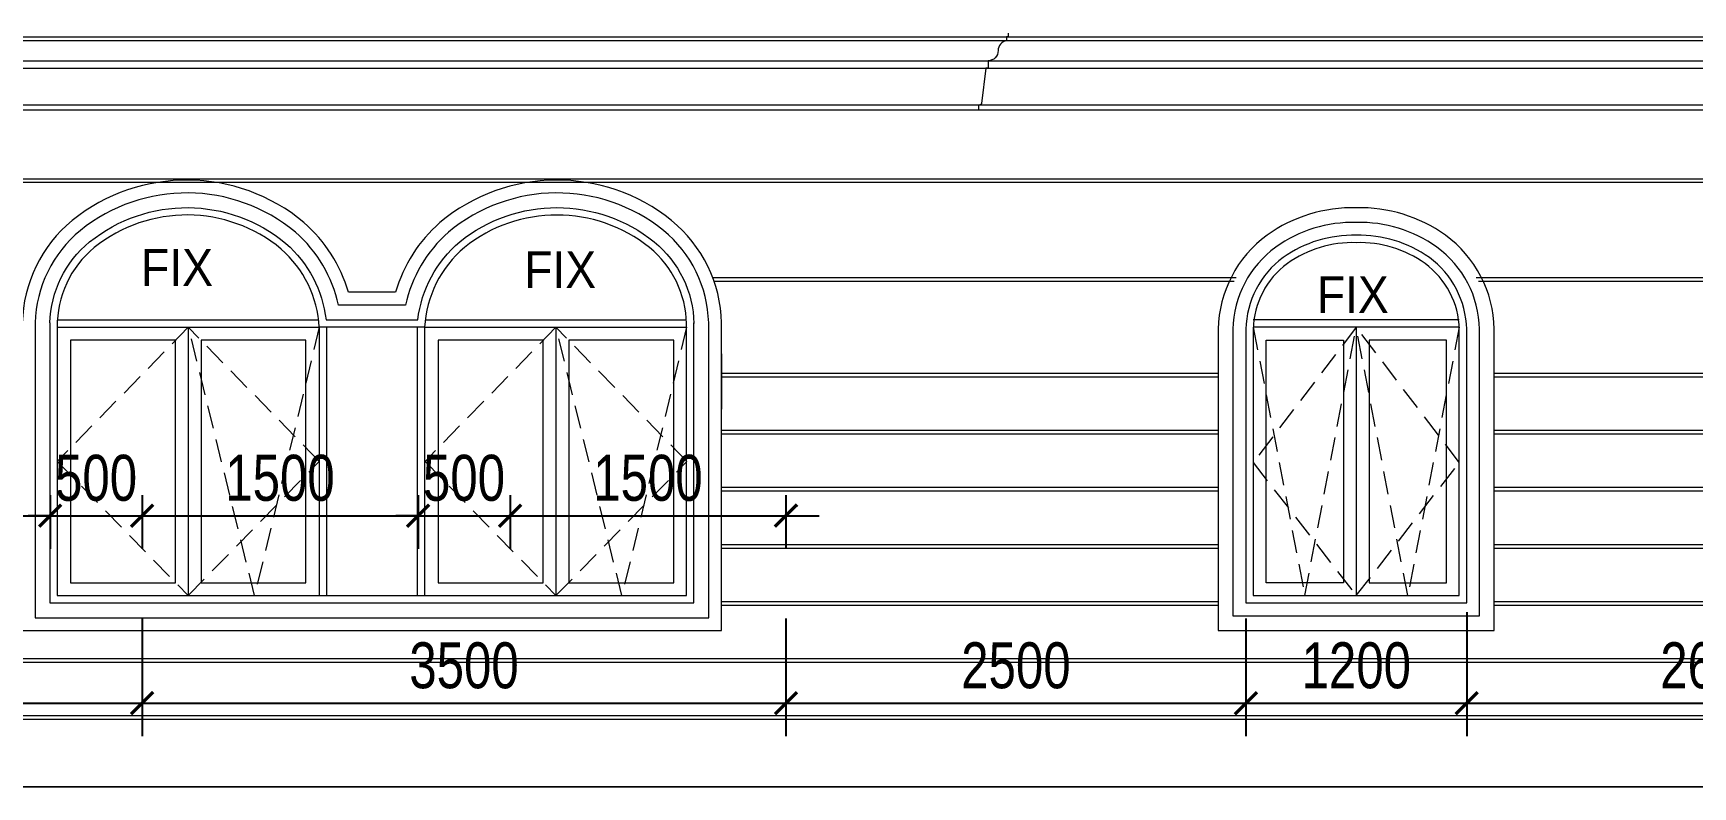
# Model space of a CAD drawing. Header units: millimetres. Extents: x -78046 to 260989, y -99288 to 158505.
# Drawn here: x 242072 to 251093, y -67081 to -62982 of the extents above; entities that cross this region are included whole.
import ezdxf

# ---------------------------------------------------------------- set-up
doc = ezdxf.new("R2010")
doc.units = ezdxf.units.MM
doc.header["$LTSCALE"] = 100
doc.header["$PDMODE"] = 98
doc.linetypes.add('HIDDEN', pattern=[0.375, 0.25, -0.125])
doc.layers.get('Defpoints').update_dxf_attribs({"lineweight": 13})
for name, color, linetype, lineweight in [('-DOOR', 137, 'Continuous', 9), ('-HATCH', 8, 'Continuous', 5), ('-HIDE', 3, 'HIDDEN', 13), ('-LINE1', 7, 'Continuous', 18), ('-LINE2', 252, 'Continuous', 9), ('-TEXT', 7, 'Continuous', 15)]:
    doc.layers.add(name, color=color, linetype=linetype, lineweight=lineweight)
doc.styles.add('AVANH', font='VHAVAN_2.TTF', dxfattribs={"width": 0.8})
doc.styles.add('X-5M-DH-TUM1$0$AVANTH', font='arial.ttf', dxfattribs={"width": 0.9})
doc.dimstyles.new('C_100A3', dxfattribs={"dimscale": 100, "dimtxt": 2.5, "dimasz": 1.2, "dimexe": 1.8, "dimexo": 0, "dimgap": 0.75, "dimtad": 1, "dimdec": 0, "dimzin": 0, "dimdsep": 46, "dimtxsty": 'AVANH', "dimblk": 'ARCHTICK', "dimcen": 0, "dimdle": 1.8, "dimclrd": 256, "dimclre": 256, "dimclrt": 7, "dimadec": 0, "dimazin": 0, "dimtfac": 0.0001, "dimtdec": 0, "dimtix": 1, "dimtmove": 2, "dimatfit": 3, "dimldrblk": 'ARCHTICK', "dimfxl": 1.8, "dimtolj": 1, "dimtzin": 0, "dimarcsym": 0})

# ---------------------------------------------------------------- blocks, each defined once
blk = doc.blocks.new('_ARCHTICK')
at = {"const_width": 0.15}
blk.add_lwpolyline([(-0.5, -0.5), (0.5, 0.5)], dxfattribs=at)
blk = doc.blocks.new('*D268')
at = {"layer": 'Defpoints', "lineweight": -2, "transparency": 16777216}
for p, q in [((239483.3, -66165.4), (239483.3, -66806.3)), ((242663.7, -66165.4), (242663.7, -66806.3)), ((239303.3, -66626.3), (242843.7, -66626.3))]:
    blk.add_line(p, q, dxfattribs=at)
at = {"layer": 'Defpoints', "color": 0, "transparency": 16777216}
for p in [(239483.3, -66165.4), (242663.7, -66165.4), (242663.7, -66626.3)]:
    blk.add_point(p, dxfattribs=at)
at = {"layer": 'Defpoints', "lineweight": -2, "transparency": 16777216, "xscale": 120, "yscale": 120, "zscale": 120, "rotation": 180}
blk.add_blockref('_ARCHTICK', (239483.3, -66626.3), dxfattribs=at)
at = {"layer": 'Defpoints', "lineweight": -2, "transparency": 16777216, "xscale": 120, "yscale": 120, "zscale": 120}
blk.add_blockref('_ARCHTICK', (242663.7, -66626.3), dxfattribs=at)
at = {"layer": 'Defpoints', "color": 7, "transparency": 16777216, "insert": (241073.5, -66422), "char_height": 250, "attachment_point": 5, "style": 'AVANH'}
blk.add_mtext('\\A1;3180', dxfattribs=at)
blk = doc.blocks.new('*D269')
at = {"layer": 'Defpoints', "lineweight": -2, "transparency": 16777216}
for p, q in [((242663.7, -66165.4), (242663.7, -66806.3)), ((246163.5, -66165.4), (246163.5, -66806.3)), ((242483.7, -66626.3), (246343.5, -66626.3))]:
    blk.add_line(p, q, dxfattribs=at)
at = {"layer": 'Defpoints', "color": 0, "transparency": 16777216}
for p in [(242663.7, -66165.4), (246163.5, -66165.4), (246163.5, -66626.3)]:
    blk.add_point(p, dxfattribs=at)
at = {"layer": 'Defpoints', "lineweight": -2, "transparency": 16777216, "xscale": 120, "yscale": 120, "zscale": 120, "rotation": 180}
blk.add_blockref('_ARCHTICK', (242663.7, -66626.3), dxfattribs=at)
at = {"layer": 'Defpoints', "lineweight": -2, "transparency": 16777216, "xscale": 120, "yscale": 120, "zscale": 120}
blk.add_blockref('_ARCHTICK', (246163.5, -66626.3), dxfattribs=at)
at = {"layer": 'Defpoints', "color": 7, "transparency": 16777216, "insert": (244413.6, -66422), "char_height": 250, "attachment_point": 5, "style": 'AVANH'}
blk.add_mtext('\\A1;3500', dxfattribs=at)
blk = doc.blocks.new('*D270')
at = {"layer": 'Defpoints', "lineweight": -2, "transparency": 16777216}
for p, q in [((246163.5, -66165.4), (246163.5, -66806.3)), ((248663.5, -66165.4), (248663.5, -66806.3)), ((245983.5, -66626.3), (248843.5, -66626.3))]:
    blk.add_line(p, q, dxfattribs=at)
at = {"layer": 'Defpoints', "color": 0, "transparency": 16777216}
for p in [(246163.5, -66165.4), (248663.5, -66165.4), (248663.5, -66626.3)]:
    blk.add_point(p, dxfattribs=at)
at = {"layer": 'Defpoints', "lineweight": -2, "transparency": 16777216, "xscale": 120, "yscale": 120, "zscale": 120, "rotation": 180}
blk.add_blockref('_ARCHTICK', (246163.5, -66626.3), dxfattribs=at)
at = {"layer": 'Defpoints', "lineweight": -2, "transparency": 16777216, "xscale": 120, "yscale": 120, "zscale": 120}
blk.add_blockref('_ARCHTICK', (248663.5, -66626.3), dxfattribs=at)
at = {"layer": 'Defpoints', "color": 7, "transparency": 16777216, "insert": (247413.5, -66422), "char_height": 250, "attachment_point": 5, "style": 'AVANH'}
blk.add_mtext('\\A1;2500', dxfattribs=at)
blk = doc.blocks.new('*D271')
at = {"layer": 'Defpoints', "lineweight": -2, "transparency": 16777216}
for p, q in [((248663.5, -66165.4), (248663.5, -66806.3)), ((249863.9, -66131.4), (249863.9, -66806.3)), ((248483.5, -66626.3), (250043.9, -66626.3))]:
    blk.add_line(p, q, dxfattribs=at)
at = {"layer": 'Defpoints', "color": 0, "transparency": 16777216}
for p in [(248663.5, -66165.4), (249863.9, -66131.4), (249863.9, -66626.3)]:
    blk.add_point(p, dxfattribs=at)
at = {"layer": 'Defpoints', "lineweight": -2, "transparency": 16777216, "xscale": 120, "yscale": 120, "zscale": 120, "rotation": 180}
blk.add_blockref('_ARCHTICK', (248663.5, -66626.3), dxfattribs=at)
at = {"layer": 'Defpoints', "lineweight": -2, "transparency": 16777216, "xscale": 120, "yscale": 120, "zscale": 120}
blk.add_blockref('_ARCHTICK', (249863.9, -66626.3), dxfattribs=at)
at = {"layer": 'Defpoints', "color": 7, "transparency": 16777216, "insert": (249263.7, -66422), "char_height": 250, "attachment_point": 5, "style": 'AVANH'}
blk.add_mtext('\\A1;1200', dxfattribs=at)
blk = doc.blocks.new('*D272')
at = {"layer": 'Defpoints', "lineweight": -2, "transparency": 16777216}
for p, q in [((249863.9, -66131.4), (249863.9, -66806.3)), ((252563.3, -66165.4), (252563.3, -66806.3)), ((249683.9, -66626.3), (252743.3, -66626.3))]:
    blk.add_line(p, q, dxfattribs=at)
at = {"layer": 'Defpoints', "color": 0, "transparency": 16777216}
for p in [(249863.9, -66131.4), (252563.3, -66165.4), (252563.3, -66626.3)]:
    blk.add_point(p, dxfattribs=at)
at = {"layer": 'Defpoints', "lineweight": -2, "transparency": 16777216, "xscale": 120, "yscale": 120, "zscale": 120, "rotation": 180}
blk.add_blockref('_ARCHTICK', (249863.9, -66626.3), dxfattribs=at)
at = {"layer": 'Defpoints', "lineweight": -2, "transparency": 16777216, "xscale": 120, "yscale": 120, "zscale": 120}
blk.add_blockref('_ARCHTICK', (252563.3, -66626.3), dxfattribs=at)
at = {"layer": 'Defpoints', "color": 7, "transparency": 16777216, "insert": (251213.6, -66422), "char_height": 250, "attachment_point": 5, "style": 'AVANH'}
blk.add_mtext('\\A1;2699', dxfattribs=at)
blk = doc.blocks.new('*D391')
at = {"layer": 'Defpoints', "lineweight": -2, "transparency": 16777216}
for p, q in [((240663.9, -65495.2), (240663.9, -65786.4)), ((242163.5, -65495.2), (242163.5, -65786.4)), ((240483.9, -65606.4), (242343.5, -65606.4))]:
    blk.add_line(p, q, dxfattribs=at)
at = {"layer": 'Defpoints', "color": 0, "transparency": 16777216}
for p in [(240663.9, -65495.2), (242163.5, -65495.2), (242163.5, -65606.4)]:
    blk.add_point(p, dxfattribs=at)
at = {"layer": 'Defpoints', "lineweight": -2, "transparency": 16777216, "xscale": 120, "yscale": 120, "zscale": 120, "rotation": 180}
blk.add_blockref('_ARCHTICK', (240663.9, -65606.4), dxfattribs=at)
at = {"layer": 'Defpoints', "lineweight": -2, "transparency": 16777216, "xscale": 120, "yscale": 120, "zscale": 120}
blk.add_blockref('_ARCHTICK', (242163.5, -65606.4), dxfattribs=at)
at = {"layer": 'Defpoints', "color": 7, "transparency": 16777216, "insert": (241413.7, -65402.1), "char_height": 250, "attachment_point": 5, "style": 'AVANH'}
blk.add_mtext('\\A1;1500', dxfattribs=at)
blk = doc.blocks.new('*D387')
at = {"layer": 'Defpoints', "lineweight": -2, "transparency": 16777216}
for p, q in [((242163.5, -65495.2), (242163.5, -65786.4)), ((242663.3, -65495.2), (242663.3, -65786.4)), ((242163.5, -65606.4), (242043.5, -65606.4)), ((242163.5, -65606.4), (242663.3, -65606.4)), ((242663.3, -65606.4), (242783.3, -65606.4))]:
    blk.add_line(p, q, dxfattribs=at)
at = {"layer": 'Defpoints', "color": 0, "transparency": 16777216}
for p in [(242163.5, -65495.2), (242663.3, -65495.2), (242663.3, -65606.4)]:
    blk.add_point(p, dxfattribs=at)
at = {"layer": 'Defpoints', "lineweight": -2, "transparency": 16777216, "xscale": 120, "yscale": 120, "zscale": 120}
blk.add_blockref('_ARCHTICK', (242163.5, -65606.4), dxfattribs=at)
at = {"layer": 'Defpoints', "lineweight": -2, "transparency": 16777216, "xscale": 120, "yscale": 120, "zscale": 120, "rotation": 180}
blk.add_blockref('_ARCHTICK', (242663.3, -65606.4), dxfattribs=at)
at = {"layer": 'Defpoints', "color": 7, "transparency": 16777216, "insert": (242413.4, -65402.1), "char_height": 250, "attachment_point": 5, "style": 'AVANH'}
blk.add_mtext('\\A1;500', dxfattribs=at)
blk = doc.blocks.new('*D388')
at = {"layer": 'Defpoints', "lineweight": -2, "transparency": 16777216}
for p, q in [((242663.3, -65495.2), (242663.3, -65786.4)), ((244163.4, -65495.2), (244163.4, -65786.4)), ((242483.3, -65606.4), (244343.4, -65606.4))]:
    blk.add_line(p, q, dxfattribs=at)
at = {"layer": 'Defpoints', "color": 0, "transparency": 16777216}
for p in [(242663.3, -65495.2), (244163.4, -65495.2), (244163.4, -65606.4)]:
    blk.add_point(p, dxfattribs=at)
at = {"layer": 'Defpoints', "lineweight": -2, "transparency": 16777216, "xscale": 120, "yscale": 120, "zscale": 120, "rotation": 180}
blk.add_blockref('_ARCHTICK', (242663.3, -65606.4), dxfattribs=at)
at = {"layer": 'Defpoints', "lineweight": -2, "transparency": 16777216, "xscale": 120, "yscale": 120, "zscale": 120}
blk.add_blockref('_ARCHTICK', (244163.4, -65606.4), dxfattribs=at)
at = {"layer": 'Defpoints', "color": 7, "transparency": 16777216, "insert": (243413.3, -65402.1), "char_height": 250, "attachment_point": 5, "style": 'AVANH'}
blk.add_mtext('\\A1;1500', dxfattribs=at)
blk = doc.blocks.new('*D389')
at = {"layer": 'Defpoints', "lineweight": -2, "transparency": 16777216}
for p, q in [((244163.4, -65495.2), (244163.4, -65786.4)), ((244663.7, -65495.2), (244663.7, -65786.4)), ((244163.4, -65606.4), (244043.4, -65606.4)), ((244163.4, -65606.4), (244663.7, -65606.4)), ((244663.7, -65606.4), (244783.7, -65606.4))]:
    blk.add_line(p, q, dxfattribs=at)
at = {"layer": 'Defpoints', "color": 0, "transparency": 16777216}
for p in [(244163.4, -65495.2), (244663.7, -65495.2), (244663.7, -65606.4)]:
    blk.add_point(p, dxfattribs=at)
at = {"layer": 'Defpoints', "lineweight": -2, "transparency": 16777216, "xscale": 120, "yscale": 120, "zscale": 120}
blk.add_blockref('_ARCHTICK', (244163.4, -65606.4), dxfattribs=at)
at = {"layer": 'Defpoints', "lineweight": -2, "transparency": 16777216, "xscale": 120, "yscale": 120, "zscale": 120, "rotation": 180}
blk.add_blockref('_ARCHTICK', (244663.7, -65606.4), dxfattribs=at)
at = {"layer": 'Defpoints', "color": 7, "transparency": 16777216, "insert": (244413.5, -65402.1), "char_height": 250, "attachment_point": 5, "style": 'AVANH'}
blk.add_mtext('\\A1;500', dxfattribs=at)
blk = doc.blocks.new('*D390')
at = {"layer": 'Defpoints', "lineweight": -2, "transparency": 16777216}
for p, q in [((244663.7, -65495.2), (244663.7, -65786.4)), ((246163.6, -65495.2), (246163.6, -65786.4)), ((244483.7, -65606.4), (246343.6, -65606.4))]:
    blk.add_line(p, q, dxfattribs=at)
at = {"layer": 'Defpoints', "color": 0, "transparency": 16777216}
for p in [(244663.7, -65495.2), (246163.6, -65495.2), (246163.6, -65606.4)]:
    blk.add_point(p, dxfattribs=at)
at = {"layer": 'Defpoints', "lineweight": -2, "transparency": 16777216, "xscale": 120, "yscale": 120, "zscale": 120, "rotation": 180}
blk.add_blockref('_ARCHTICK', (244663.7, -65606.4), dxfattribs=at)
at = {"layer": 'Defpoints', "lineweight": -2, "transparency": 16777216, "xscale": 120, "yscale": 120, "zscale": 120}
blk.add_blockref('_ARCHTICK', (246163.6, -65606.4), dxfattribs=at)
at = {"layer": 'Defpoints', "color": 7, "transparency": 16777216, "insert": (245413.6, -65402.1), "char_height": 250, "attachment_point": 5, "style": 'AVANH'}
blk.add_mtext('\\A1;1500', dxfattribs=at)

msp = doc.modelspace()

# ---------------------------------------------------------------- linework, layer by layer
at = {"layer": '-DOOR', "lineweight": 9}
for p, q in [((242202.6, -64581.3), (243626.6, -64581.3)), ((242203.3, -64541.3), (243622, -64541.3)), ((242914.3, -64581.3), (242914.3, -66041.3)), ((243626.6, -64581.3), (243626.6, -66041.3)), ((243666.6, -64581.3), (243666.6, -66041.3)), ((244159.4, -64581.3), (244159.4, -66041.3)), ((244199.4, -64581.3), (244199.4, -66041.3)), ((244201.5, -64581.3), (245625.4, -64581.3)), ((244202.1, -64541.3), (245620.8, -64541.3)), ((244913.5, -64581.3), (244913.5, -66041.3)), ((249823.9, -64541.3), (248703.7, -64541.3)), ((249823.9, -64581.3), (248703.7, -64581.3)), ((249263.8, -64581.3), (249263.8, -66041.3))]:
    msp.add_line(p, q, dxfattribs=at)
msp.add_lwpolyline([(245623.4, -64561.7, 0.218308), (245422.3, -64148.2, 0.351612), (244415.5, -64147.3, 0.205349), (244199.4, -64581.3), (243626.6, -64581.3, 0.200833), (243419.5, -64155.7, 0.356694), (242403.6, -64148.1, 0.22763), (242202.3, -64581.3)], format="xyb", dxfattribs=at)
msp.add_lwpolyline([(248703.5, -66041.3), (249823.9, -66041.3), (249823.9, -64592.9, 0.232727), (249637.7, -64234.7, 0.163365), (249263.7, -64121.3, 0.163365), (248889.7, -64234.7, 0.232727), (248703.5, -64592.9)], format="xyb", close=True, dxfattribs=at)
for points in [[(242202.6, -64581.3), (242202.6, -66041.3), (245623.5, -66041.3), (245623.5, -64557.4)], [(242844.3, -64651.3), (242274.2, -64651.3), (242274.2, -65971.3), (242844.3, -65971.3), (242844.3, -64651.3)], [(242984.3, -65971.3), (243554.3, -65971.3), (243554.3, -64651.3), (242984.3, -64651.3), (242984.3, -65971.3)], [(244843.5, -64651.3), (244273.4, -64651.3), (244273.4, -65971.3), (244843.5, -65971.3), (244843.5, -64651.3)], [(244983.5, -65971.3), (245553.5, -65971.3), (245553.5, -64651.3), (244983.5, -64651.3), (244983.5, -65971.3)]]:
    msp.add_lwpolyline(points, dxfattribs=at)
for points in [[(249193.8, -65971.3), (248773.7, -65971.3), (248773.7, -64651.3), (249193.8, -64651.3)], [(249333.8, -65971.3), (249753.9, -65971.3), (249753.9, -64651.3), (249333.8, -64651.3)]]:
    msp.add_lwpolyline(points, close=True, dxfattribs=at)
at = {"layer": '-HATCH'}
for p, q in [((235924, -63001.3), (252563.3, -63001.3)), ((235924, -63021.3), (252563.3, -63021.3)), ((236063, -63131.3), (252563.3, -63131.3)), ((236035.2, -63171.1), (252563.3, -63171.1)), ((252563.3, -63401.1), (236050.2, -63401.1)), ((236063, -63372.3), (252563.3, -63372.3)), ((239502.6, -63774.5), (252563.3, -63774.5)), ((252563.3, -63794.5), (239502.6, -63794.5)), ((245765.2, -64310.9), (248611.4, -64310.9)), ((249916, -64310.9), (252563.3, -64310.9)), ((245772.5, -64330.9), (248599.4, -64330.9)), ((249928, -64330.9), (252563.3, -64330.9)), ((245813.4, -64831.4), (248513.5, -64831.4)), ((245813.4, -64851.4), (248513.5, -64851.4)), ((250013.9, -64831.4), (252563.3, -64831.4)), ((250013.9, -64851.4), (252563.3, -64851.4)), ((245813.4, -65141.8), (248513.5, -65141.8)), ((245813.4, -65161.8), (248513.5, -65161.8)), ((250013.9, -65141.8), (252563.3, -65141.8)), ((250013.9, -65161.8), (252563.3, -65161.8)), ((245813.4, -65452.1), (248513.5, -65452.1)), ((245813.4, -65472.1), (248513.5, -65472.1)), ((250013.9, -65452.1), (252563.3, -65452.1)), ((250013.9, -65472.1), (252563.3, -65472.1)), ((245813.4, -65762.4), (248513.5, -65762.4)), ((250013.9, -65762.4), (252563.3, -65762.4)), ((245813.4, -65782.4), (248513.5, -65782.4)), ((250013.9, -65782.4), (252563.3, -65782.4)), ((245813.4, -66072.8), (248513.5, -66072.8)), ((245813.4, -66092.8), (248513.5, -66092.8)), ((250013.9, -66072.8), (252563.3, -66072.8)), ((250013.9, -66092.8), (252563.3, -66092.8)), ((237563.3, -66383.1), (252563.3, -66383.1)), ((237563.3, -66403.1), (252563.3, -66403.1)), ((237563.3, -66693.4), (252563.3, -66693.4)), ((237563.3, -66713.4), (252563.3, -66713.4))]:
    msp.add_line(p, q, dxfattribs=at)
msp.add_lwpolyline([(242082.5, -66161.3), (245743.4, -66161.3), (245743.4, -64558.2, 0.218274), (245497.9, -64055, 0.357424), (244328.3, -64064.5, 0.161254), (244095.7, -64461.3), (243731.3, -64461.3, 0.161012), (243497.6, -64064.6, 0.357441), (242327.9, -64055, 0.218274), (242082.5, -64558.2), (242082.5, -66161.3)], format="xyb", dxfattribs=at)
at = {"layer": '-HIDE', "ltscale": 5}
for points in [[(242914.3, -64581.3), (242202.6, -65311.3), (242914.3, -66041.3), (243626.6, -65311.3)], [(244913.2, -64581.3), (244201.5, -65311.3), (244913.2, -66041.3), (245625.4, -65311.3)]]:
    msp.add_lwpolyline(points, close=True, dxfattribs=at)
for points in [[(243626.6, -64581.3), (243274.7, -66041.3), (242916.6, -64581.6)], [(245623.5, -64581.3), (245271.6, -66041.3), (244913.5, -64581.6)], [(249263.8, -64581.3), (248703.5, -65317.1), (249263.8, -66041.3), (249823.9, -65317.1), (249263.8, -64581.3)], [(248703.7, -64581.3), (248983.7, -66041.3), (249263.8, -64581.6)], [(249823.9, -64581.3), (249543.8, -66041.3), (249263.8, -64581.6)]]:
    msp.add_lwpolyline(points, dxfattribs=at)
at = {"layer": '-LINE1', "color": 0, "lineweight": 20}
for p, q in [((245813.4, -64726.1), (245813.4, -65026.1)), ((235007.8, -67081.3), (252563.3, -67081.4))]:
    msp.add_line(p, q, dxfattribs=at)
for points in [[(247370.9, -62981.6), (247370.9, -63001.6), (247361.9, -63001.6), (247361.9, -63021.6, 0.352281), (247316.9, -63075.7, -0.425458), (247261.9, -63131.6), (247261.9, -63171.4), (247250.7, -63171.4), (247225.7, -63364.1, -0.412335), (247217.9, -63371.7, 0.406708), (247210.7, -63379.1), (247210.7, -63401.6)], [(242012.5, -66231.3), (245813.4, -66231.3), (245813.4, -64557.4, 0.218687), (245542.1, -64000.7, 0.357768), (244282.8, -64011.3, 0.143324), (244041.1, -64391.3), (243785.7, -64391.3, 0.143153), (243543.1, -64011.3, 0.357768), (242283.8, -64000.7, 0.218977), (242012.5, -64558.2), (242012.5, -66231.3)], [(242162.5, -64558.2, -0.217271), (242378.4, -64117.1, -0.356956), (243445.5, -64125.3, -0.186011), (243663.3, -64541.3), (244162.6, -64541.3, -0.190515), (244390, -64116.4, -0.351883), (245447.5, -64117.1, -0.218406), (245663.4, -64560.8)], [(248513.5, -66231.3), (250013.9, -66231.3), (250013.9, -64591, 0.234664), (249748.2, -64080.2, 0.16173), (249263.7, -63931.1, 0.16173), (248779.2, -64080.2, 0.234664), (248513.5, -64591), (248513.5, -66231.3)]]:
    msp.add_lwpolyline(points, format="xyb", dxfattribs=at)
for points in [[(248593.5, -66151.3), (249933.9, -66151.3), (249933.9, -64591.8, 0.233984), (249701.7, -64145.3, 0.162316), (249263.7, -64011.2, 0.162316), (248825.7, -64145.3, 0.233984), (248593.5, -64591.8)], [(248663.5, -66081.3), (249863.9, -66081.3), (249863.9, -64592.5, 0.233239), (249661, -64202.2, 0.162943), (249263.7, -64081.2, 0.162943), (248866.4, -64202.2, 0.233239), (248663.5, -64592.5)]]:
    msp.add_lwpolyline(points, format="xyb", close=True, dxfattribs=at)
for points in [[(242162.5, -64558.2), (242162.6, -64581.3)], [(242162.6, -64581.3), (242162.6, -66081.3), (245663.5, -66081.3), (245663.5, -64557.4)]]:
    msp.add_lwpolyline(points, dxfattribs=at)
at = {"layer": '-LINE2', "color": 2}
msp.add_line((255936.4, -67081.3), (229741.3, -67081.3), dxfattribs=at)

# ---------------------------------------------------------------- texts
at = {"layer": '-TEXT', "color": 2, "style": 'X-5M-DH-TUM1$0$AVANTH', "width": 0.9}
for p in [(242657.7, -64356.2), (244740.5, -64368), (249049.1, -64503.7)]:
    msp.add_text('FIX', height=200, dxfattribs=at).set_placement(p)

# ---------------------------------------------------------------- dimensions: what is measured, and where the dimension line sits
at = {"layer": 'Defpoints', "color": 2}
for base, p1, p2, picture, middle in [((242163.5, -65606.4), (240663.9, -65495.2), (242163.5, -65495.2), '*D391', (241413.7, -65402.1)), ((242663.3, -65606.4), (242163.5, -65495.2), (242663.3, -65495.2), '*D387', (242413.4, -65402.1)), ((244163.4, -65606.4), (242663.3, -65495.2), (244163.4, -65495.2), '*D388', (243413.3, -65402.1)), ((244663.7, -65606.4), (244163.4, -65495.2), (244663.7, -65495.2), '*D389', (244413.5, -65402.1)), ((246163.6, -65606.4), (244663.7, -65495.2), (246163.6, -65495.2), '*D390', (245413.6, -65402.1)), ((242663.7, -66626.3), (239483.3, -66165.4), (242663.7, -66165.4), '*D268', (241073.5, -66422)), ((246163.5, -66626.3), (242663.7, -66165.4), (246163.5, -66165.4), '*D269', (244413.6, -66422)), ((248663.5, -66626.3), (246163.5, -66165.4), (248663.5, -66165.4), '*D270', (247413.5, -66422)), ((249863.9, -66626.3), (248663.5, -66165.4), (249863.9, -66131.4), '*D271', (249263.7, -66422)), ((252563.3, -66626.3), (249863.9, -66131.4), (252563.3, -66165.4), '*D272', (251213.6, -66422))]:
    dim = msp.add_linear_dim(base=base, p1=p1, p2=p2, dimstyle='C_100A3', dxfattribs=at)
    dim.commit()
    dim.dimension.update_dxf_attribs({"geometry": picture, "text_midpoint": middle})

doc.saveas('drawing.dxf')
